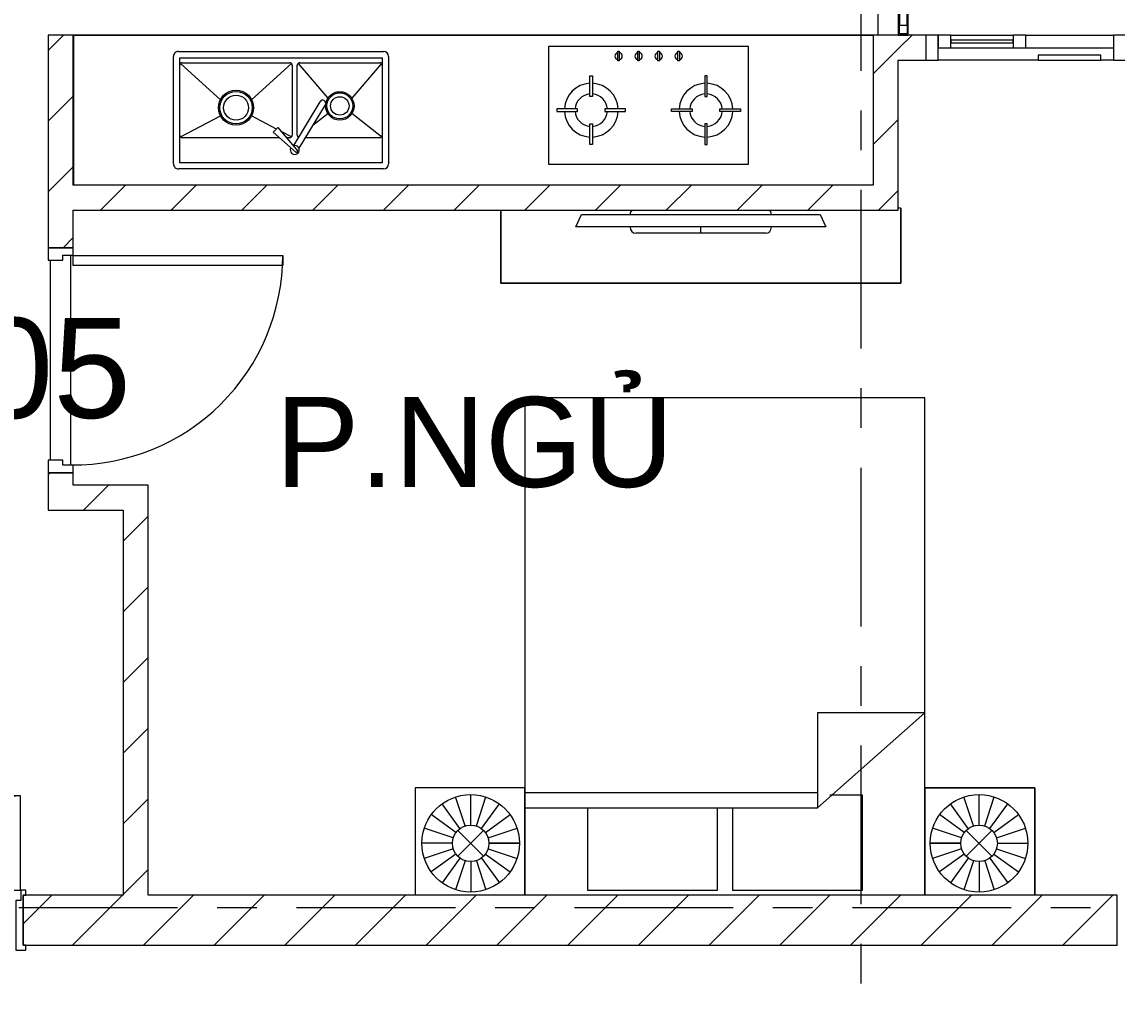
# Model space of a CAD drawing. Header units: millimetres. Extents: x -20144 to 117103, y -11426 to 48263.
# Drawn here: x 4596 to 8976, y 32568 to 36493 of the extents above; entities that cross this region are included whole.
import ezdxf

# ---------------------------------------------------------------- set-up
doc = ezdxf.new("R2010")
doc.units = ezdxf.units.MM
doc.linetypes.add('Grid Line', pattern=[22.225, 12.7, -3.175, 3.175, -3.175])
for name, color, linetype, lineweight in [('CHU', 181, 'Continuous', 5), ('CUA', 31, 'Continuous', 9), ('HATCH-TUONG', 152, 'Continuous', 9), ('NET-CAT', 3, 'Continuous', 9), ('NET-THAY', 2, 'Continuous', 15), ('THIET BI', 44, 'Continuous', 5), ('TRUC', 225, 'Continuous', 5)]:
    doc.layers.add(name, color=color, linetype=linetype, lineweight=lineweight)
doc.styles.add('Arial_4', font='arial.ttf', dxfattribs={"height": 360})
doc.styles.add('Arial_5', font='arial.ttf', dxfattribs={"height": 400})
pattern_1 = [(45, (0, 0), (-141.4214, 141.4214), [])]

# ---------------------------------------------------------------- blocks, each defined once
blk = doc.blocks.new('X-GIUONG1 - X-GIUONG-V26-MẶT BẰNG TẦNG 5 ĐẾN TẦNG 22')
at = {"layer": 'THIET BI', "lineweight": 9}
for p, q in [((-1239, -10), (-1239, -439)), ((-1239, -439), (-1239, -10)), ((-1039.2, -147.8), (-1076.9, -31.8)), ((-1016.6, -144.2), (-1016.6, -22.2)), ((-993.9, -147.8), (-956.3, -31.8)), ((-800, -439), (-800, -10)), ((-800, -10), (-800, -2000)), ((-800, -10), (-800, -439)), ((-800, -10), (-800, -2000)), ((-550, -30), (-550, -410)), ((-30, -30), (-550, -30)), ((-30, -360), (-30, -30)), ((30, -30), (30, -360)), ((550, -30), (30, -30)), ((550, -360), (550, -30)), ((800, -10), (800, -439)), ((800, -2000), (800, -10)), ((800, -10), (800, -439)), ((800, -2000), (800, -10)), ((993.9, -147.8), (956.3, -31.8)), ((1016.6, -144.2), (1016.6, -22.2)), ((1039.2, -147.8), (1076.9, -31.8)), ((1239, -439), (1239, -10)), ((1239, -439), (1239, -10)), ((-1059.6, -158.2), (-1131.2, -59.5)), ((-973.5, -158.2), (-901.9, -59.5)), ((973.5, -158.2), (901.9, -59.5)), ((1059.6, -158.2), (1131.2, -59.5)), ((-1075.8, -174.4), (-1174.4, -102.7)), ((-957.4, -174.4), (-858.7, -102.7)), ((957.4, -174.4), (858.7, -102.7)), ((1075.8, -174.4), (1174.4, -102.7)), ((-1086.1, -194.8), (-1202.1, -157.1)), ((-1068.3, -269.1), (-964.8, -165.6)), ((-1068.3, -165.6), (-964.8, -269.1)), ((-947, -194.8), (-831, -157.1)), ((947, -194.8), (831, -157.1)), ((1068.3, -269.1), (964.8, -165.6)), ((1068.3, -165.6), (964.8, -269.1)), ((1086.1, -194.8), (1202.1, -157.1)), ((-1089.7, -217.4), (-1211.7, -217.4)), ((-943.4, -217.4), (-821.4, -217.4)), ((-821.4, -217.4), (-943.4, -217.4)), ((943.4, -217.4), (821.4, -217.4)), ((821.4, -217.4), (943.4, -217.4)), ((1089.7, -217.4), (1211.7, -217.4)), ((-1086.1, -240), (-1202.1, -277.7)), ((-1075.8, -260.4), (-1174.4, -332.1)), ((-957.4, -260.4), (-858.7, -332.1)), ((-947, -240), (-831, -277.7)), ((947, -240), (831, -277.7)), ((957.4, -260.4), (858.7, -332.1)), ((1075.8, -260.4), (1174.4, -332.1)), ((1086.1, -240), (1202.1, -277.7)), ((-1059.6, -276.6), (-1131.2, -375.2)), ((-1039.2, -287), (-1076.9, -402.9)), ((-1016.6, -290.5), (-1016.6, -412.5)), ((-993.9, -287), (-956.3, -402.9)), ((-973.5, -276.6), (-901.9, -375.2)), ((973.5, -276.6), (901.9, -375.2)), ((993.9, -287), (956.3, -402.9)), ((1016.6, -290.5), (1016.6, -412.5)), ((1039.2, -287), (1076.9, -402.9)), ((1059.6, -276.6), (1131.2, -375.2)), ((-370, -360), (-800, -740)), ((-370, -740), (-370, -360)), ((800, -360), (-370, -360)), ((-550, -410), (-420, -410)), ((-370, -420), (800, -420)), ((-1239, -439), (-800, -439)), ((-800, -439), (-1239, -439)), ((800, -439), (1239, -439)), ((800, -439), (1239, -439)), ((-800, -740), (-370, -740)), ((-800, -2000), (800, -2000)), ((-800, -2000), (800, -2000))]:
    blk.add_line(p, q, dxfattribs=at)
for centre, radius in [((-1016.6, -217.4), 195.1), ((1016.6, -217.4), 195.1), ((-1016.6, -217.4), 73.2), ((1016.6, -217.4), 73.2)]:
    blk.add_circle(centre, radius, dxfattribs=at)
blk = doc.blocks.new('X-BEP - X-BEP-201131-MẶT BẰNG TẦNG 5 ĐẾN TẦNG 22')
at = {"layer": 'THIET BI', "lineweight": 9}
for p, q in [((3208.6, -600), (3208.6, 0)), ((3208.6, 0), (3208.6, -600)), ((508.6, -84.6), (508.6, -554.6)), ((1308.6, -84.6), (508.6, -84.6)), ((1308.6, -554.6), (1308.6, -84.6)), ((1948.6, -515), (1948.6, -85)), ((1968.6, -65), (2788.6, -65)), ((2808.6, -85), (2808.6, -515)), ((1973.6, -90), (2783.6, -90)), ((1973.6, -510), (1973.6, -90)), ((2318, -130.2), (2409.5, -212.3)), ((2783.6, -90), (2783.6, -510)), ((674.1, -162.5), (674.1, -245)), ((684.1, -162.5), (674.1, -162.5)), ((684.1, -245), (684.1, -162.5)), ((1133.1, -245), (1133.1, -162.5)), ((1133.1, -162.5), (1143.1, -162.5)), ((1143.1, -162.5), (1143.1, -245)), ((2305.8, -147.7), (2201.1, -322)), ((2328.1, -158.1), (2222.5, -333.8)), ((2390.9, -230.2), (2311.5, -136.1)), ((1976.5, -192.9), (2095.4, -286.6)), ((1983.6, -190), (2280.4, -190)), ((2310.7, -192.9), (2304, -198.2)), ((2313.6, -200), (2313.6, -480)), ((2333.6, -480), (2333.6, -200)), ((2336.5, -192.9), (2377.9, -214.7)), ((2343.6, -190), (2357, -190)), ((2384.6, -190), (2773.6, -190)), ((2409.5, -212.3), (2390.9, -230.2)), ((2780.7, -192.9), (2620.5, -277.4)), ((2783.6, -200), (2783.6, -480)), ((674.1, -245), (684.1, -245)), ((1143.1, -245), (1133.1, -245)), ((2249.8, -241), (2191.8, -286.6)), ((2396.7, -224.6), (2496.7, -277.4)), ((541.6, -295), (624.1, -295)), ((541.6, -305), (541.6, -295)), ((624.1, -305), (541.6, -305)), ((624.1, -295), (624.1, -305)), ((734.2, -305), (734.2, -295)), ((734.2, -295), (816.6, -295)), ((816.6, -305), (734.2, -305)), ((816.6, -295), (816.6, -305)), ((1000.6, -295), (1000.6, -305)), ((1083.1, -295), (1000.6, -295)), ((1000.6, -305), (1083.1, -305)), ((1083.1, -305), (1083.1, -295)), ((1193.1, -295), (1193.1, -305)), ((1275.6, -295), (1193.1, -295)), ((1193.1, -305), (1275.6, -305)), ((1275.6, -305), (1275.6, -295)), ((1976.5, -487.1), (2095.7, -347.8)), ((2310.7, -487.1), (2191.6, -347.8)), ((2336.5, -487.1), (2496.4, -342)), ((2780.7, -487.1), (2620.9, -342)), ((684.1, -355), (674.1, -355)), ((674.1, -355), (674.1, -437.5)), ((684.1, -437.5), (684.1, -355)), ((1133.1, -355), (1143.1, -355)), ((1133.1, -437.5), (1133.1, -355)), ((1143.1, -355), (1143.1, -437.5)), ((674.1, -437.5), (684.1, -437.5)), ((1143.1, -437.5), (1133.1, -437.5)), ((785.7, -496.7), (791.5, -496.7)), ((785.7, -536), (785.7, -496.7)), ((791.5, -496.7), (791.5, -536)), ((865.7, -496.7), (871.5, -496.7)), ((865.7, -536), (865.7, -496.7)), ((871.5, -496.7), (871.5, -536)), ((945.7, -496.7), (951.5, -496.7)), ((945.7, -536), (945.7, -496.7)), ((951.5, -496.7), (951.5, -536)), ((1025.7, -496.7), (1031.5, -496.7)), ((1025.7, -536), (1025.7, -496.7)), ((1031.5, -496.7), (1031.5, -536)), ((2783.6, -510), (1973.6, -510)), ((2303.6, -490), (1983.6, -490)), ((2773.6, -490), (2343.6, -490)), ((508.6, -554.6), (1308.6, -554.6)), ((791.5, -536), (785.7, -536)), ((871.5, -536), (865.7, -536)), ((951.5, -536), (945.7, -536)), ((1031.5, -536), (1025.7, -536)), ((2788.6, -535), (1968.6, -535)), ((10, -600), (3208.6, -600)), ((3208.6, -600), (10, -600))]:
    blk.add_line(p, q, dxfattribs=at)
for centre, radius in [((2143.6, -317), 57), ((2558.6, -310), 70), ((2558.6, -310), 65), ((2558.6, -310), 50), ((2143.6, -317), 52), ((2143.6, -317), 37)]:
    blk.add_circle(centre, radius, dxfattribs=at)
for centre, radius, start, end in [((1968.6, -85), 20, 90, 180), ((2788.6, -85), 20, 360, 90), ((2323.6, -140.5), 18.1, 330.6092, 289.5069), ((2318.5, -137.3), 7.15, 94.3974, 170.1542), ((679.1, -300), 107.5, 92.6659, 177.3341), ((679.1, -300), 107.5, 2.6659, 87.3341), ((1138.1, -300), 107.5, 92.6659, 177.3341), ((1138.1, -300), 107.5, 2.6659, 87.3341), ((1983.6, -200), 10, 90, 180), ((2303.6, -200), 10, 0, 62.411), ((2343.6, -200), 10, 90, 180), ((2773.6, -200), 10, 0, 90), ((679.1, -300), 65, 94.4117, 175.5883), ((679.1, -300), 65, 4.4117, 85.5883), ((1138.1, -300), 65, 94.4117, 175.5883), ((1138.1, -300), 65, 4.4117, 85.5883), ((679.1, -300), 107.5, 182.6659, 267.3341), ((679.1, -300), 65, 184.4117, 265.5883), ((679.1, -300), 65, 274.4117, 355.5883), ((679.1, -300), 107.5, 272.6659, 357.3341), ((1138.1, -300), 107.5, 182.6659, 267.3341), ((1138.1, -300), 65, 184.4117, 265.5883), ((1138.1, -300), 65, 274.4117, 355.5883), ((1138.1, -300), 107.5, 272.6659, 357.3341), ((2211.9, -327.7), 12.2, 152.0442, 329.8501), ((1983.6, -480), 10, 180, 270), ((2303.6, -480), 10, 270, 0), ((2343.6, -480), 10, 180, 270), ((2773.6, -480), 10, 270, 0), ((788.6, -516.3), 14.9, 101.2431, 258.7569), ((788.6, -516.3), 14.9, 281.2431, 78.7569), ((868.6, -516.3), 14.9, 101.2431, 258.7569), ((868.6, -516.3), 14.9, 281.2431, 78.7569), ((948.6, -516.3), 14.9, 101.2431, 258.7569), ((948.6, -516.3), 14.9, 281.2431, 78.7569), ((1028.6, -516.3), 14.9, 101.2431, 258.7569), ((1028.6, -516.3), 14.9, 281.2431, 78.7569), ((1968.6, -515), 20, 180, 270), ((2788.6, -515), 20, 270, 0)]:
    blk.add_arc(centre, radius, start, end, dxfattribs=at)
blk = doc.blocks.new('X-TV1 - X-TV 3-195821-MẶT BẰNG TẦNG 5 ĐẾN TẦNG 22')
at = {"layer": 'THIET BI', "lineweight": 9}
for p, q in [((1600, 300), (0, 300)), ((0, 300), (0, 0)), ((0, 300), (1600, 300)), ((0, 0), (0, 300)), ((1600, 7.7), (1600, 300)), ((1600, 300), (1600, 7.7)), ((540, 100), (1060, 100)), ((800, 100), (800, 75)), ((300, 75), (1300, 75)), ((322.5, 25), (300, 75)), ((1300, 75), (1277.5, 25)), ((1277.5, 25), (322.5, 25)), ((0, 0), (10, 0))]:
    blk.add_line(p, q, dxfattribs=at)
for centre, start_param, end_param in [((540, 75), 0, 1.570796), ((1060, 75), 4.712389, 6.283185), ((540, 25), 1.570796, 2.33861), ((1060, 25), 3.944575, 4.712389)]:
    blk.add_ellipse(centre, major_axis=(0, 25), ratio=0.9, start_param=start_param, end_param=end_param, dxfattribs=at)
blk = doc.blocks.new('CUA PHONG NGU - Type 1-60190-MẶT BẰNG TẦNG 5 ĐẾN TẦNG 22')
at = {"layer": 'CUA'}
for p, q in [((-317.5, 890.3), (-277.5, 890.3)), ((-317.5, 52.3), (-317.5, 890.3)), ((-277.5, 890.3), (-277.5, 52.3)), ((-318.5, 52.3), (-348.5, 52.3)), ((-348.5, 52.3), (-348.5, -47.7)), ((-318.5, 11.3), (-318.5, 52.3)), ((-277.5, 52.3), (-317.5, 52.3)), ((551.5, 52.3), (521.5, 52.3)), ((521.5, 52.3), (521.5, 11.3)), ((551.5, -47.7), (551.5, 52.3)), ((-298.5, 11.3), (-318.5, 11.3)), ((-298.5, -47.7), (-298.5, 11.3)), ((521.5, 11.3), (501.5, 11.3)), ((501.5, 11.3), (501.5, -47.7)), ((-348.5, -47.7), (-298.5, -47.7)), ((501.5, -47.7), (551.5, -47.7))]:
    blk.add_line(p, q, dxfattribs=at)
blk.add_arc((-317.5, 52.3), 838, 359.5, 90, dxfattribs=at)
blk = doc.blocks.new('CUA VAO CAN HO - Type 1-60179-MẶT BẰNG TẦNG 5 ĐẾN TẦNG 22')
at = {"layer": 'CUA'}
for p, q in [((-487.5, 922.3), (-447.5, 922.3)), ((-487.5, 122.3), (-487.5, 922.3)), ((-447.5, 922.3), (-447.5, 122.3)), ((650.5, 499.3), (650.5, 122.3)), ((690.5, 499.3), (650.5, 499.3)), ((690.5, 122.3), (690.5, 499.3)), ((-488.5, 122.3), (-508.5, 122.3)), ((-508.5, 122.3), (-508.5, 102.3)), ((-508.5, 102.3), (-498.5, 102.3)), ((-498.5, 102.3), (-498.5, -97.7)), ((-488.5, 81.3), (-488.5, 122.3)), ((-447.5, 122.3), (-487.5, 122.3)), ((650.5, 122.3), (690.5, 122.3)), ((711.5, 122.3), (691.5, 122.3)), ((691.5, 122.3), (691.5, 81.3)), ((701.5, -97.7), (701.5, 102.3)), ((701.5, 102.3), (711.5, 102.3)), ((711.5, 102.3), (711.5, 122.3)), ((-468.5, 81.3), (-488.5, 81.3)), ((-468.5, -117.7), (-468.5, 81.3)), ((691.5, 81.3), (671.5, 81.3)), ((671.5, 81.3), (671.5, -117.7)), ((-498.5, -97.7), (-508.5, -97.7)), ((-508.5, -97.7), (-508.5, -117.7)), ((-508.5, -117.7), (-468.5, -117.7)), ((671.5, -117.7), (711.5, -117.7)), ((711.5, -97.7), (701.5, -97.7)), ((711.5, -117.7), (711.5, -97.7))]:
    blk.add_line(p, q, dxfattribs=at)
for centre, radius, start, end in [((-487.5, 122.3), 800, 359.5, 90), ((690.5, 122.3), 377, 90, 180.5)]:
    blk.add_arc(centre, radius, start, end, dxfattribs=at)
blk = doc.blocks.new('X-PHONG NGU 1 - X-PHONG NGU 850-201135-MẶT BẰNG TẦNG 5 ĐẾN TẦNG 22')
at = {"layer": 'CUA'}
for p, q in [((-350, 50), (-400, 50)), ((-400, 50), (-400, -50)), ((-300, 50), (-350, 50)), ((-350, 50), (-350, 0)), ((-350, 0), (-350, 50)), ((-300, 0), (-300, 50)), ((-300, 50), (-50, 50)), ((-300, 50), (-50, 50)), ((0, 50), (-50, 50)), ((-50, 50), (-50, 0)), ((0, 0), (0, 50)), ((0, 50), (350, 50)), ((400, 50), (350, 50)), ((350, 50), (350, 0)), ((400, -50), (400, 50)), ((-350, 0), (350, 0)), ((-350, -50), (-350, 0)), ((-50, 30), (-300, 30)), ((-300, 30), (-300, 20)), ((-300, 20), (-50, 20)), ((-50, 20), (-50, 30)), ((350, 0), (350, -50)), ((300, -30), (50, -30)), ((50, -30), (50, -50)), ((300, -50), (300, -30)), ((-400, -50), (-350, -50)), ((50, -50), (-350, -50)), ((50, -50), (300, -50)), ((350, -50), (300, -50)), ((350, -50), (400, -50))]:
    blk.add_line(p, q, dxfattribs=at)
blk = doc.blocks.new('CUA SAN PHOI LUA - CUA SAN PHOI LUA-201133-MẶT BẰNG TẦNG 5 ĐẾN TẦNG 22')
at = {"layer": 'CUA'}
for p, q in [((-360, -50), (-400, -50)), ((-400, -50), (-400, -90)), ((-395, -85), (-395, -55)), ((-395, -55), (-360, -55)), ((-360, -85), (-395, -85)), ((-360, -55), (-360, -50)), ((400, -50), (-360, -50)), ((-260, -55), (-360, -55)), ((-360, -55), (-360, -85)), ((-360, -85), (-260, -85)), ((-360, -90), (-360, -85)), ((-260, -85), (-260, -55)), ((-260, -55), (300, -55)), ((300, -65), (-260, -65)), ((-260, -65), (-260, -75)), ((-260, -75), (300, -75)), ((300, -85), (-260, -85)), ((400, -55), (300, -55)), ((300, -55), (300, -85)), ((300, -75), (300, -65)), ((300, -85), (400, -85)), ((400, -85), (400, -55)), ((400, -55), (960, -55)), ((960, -85), (400, -85)), ((960, -50), (960, -55)), ((1000, -50), (960, -50)), ((960, -55), (995, -55)), ((995, -85), (960, -85)), ((960, -85), (960, -90)), ((995, -55), (995, -85)), ((1000, -90), (1000, -50)), ((-400, -90), (-360, -90)), ((-360, -90), (960, -90)), ((960, -90), (1000, -90))]:
    blk.add_line(p, q, dxfattribs=at)

msp = doc.modelspace()

# ---------------------------------------------------------------- hatches: boundary and pattern name
at = {"layer": 'HATCH-TUONG'}
h = msp.add_hatch(dxfattribs=at)
h.set_pattern_fill('FP_2', color=256, style=0, pattern_type=2)
h.set_pattern_definition(pattern_1)
h.paths.add_polyline_path([(8100.5, 35839.9), (8100.5, 36439.9), (8000.5, 36439.9), (8000.5, 35839.9)], flags=0)
h.paths.add_polyline_path([(8000.5, 37239.9), (8100.5, 37239.9), (8100.5, 38499.9), (8000.5, 38499.9), (8000.5, 38347.5), (8050.5, 38347.5), (8050.5, 37597.5), (8000.5, 37597.5), (8000.5, 37449.9)], flags=0)
h = msp.add_hatch(dxfattribs=at)
h.set_pattern_fill('FP_2', color=256, style=0, pattern_type=2)
h.set_pattern_definition(pattern_1)
h.paths.add_polyline_path([(4700.5, 34639.9), (4800.5, 34639.9), (4800.5, 34689.9), (4700.5, 34689.9)], flags=0)
h.paths.add_polyline_path([(4800.5, 35589.9), (4800.5, 36439.9), (4700.5, 36439.9), (4700.5, 35589.9)], flags=0)
h = msp.add_hatch(dxfattribs=at)
h.set_pattern_fill('FP_2', color=256, style=0, pattern_type=2)
h.set_pattern_definition(pattern_1)
h.paths.add_polyline_path([(9100.5, 36339.9), (9100.5, 36439.9), (9010.5, 36439.9), (9010.5, 36339.9)], flags=0)
h.paths.add_polyline_path([(8210.5, 36339.9), (8210.5, 36439.9), (8100.5, 36439.9), (8100.5, 36339.9)], flags=0)
h = msp.add_hatch(dxfattribs=at)
h.set_pattern_fill('FP_2', color=256, style=0, pattern_type=2)
h.set_pattern_definition(pattern_1)
h.paths.add_polyline_path([(8100.5, 35739.9), (8100.5, 35839.9), (4800.5, 35839.9), (4800.5, 35739.9), (7009, 35739.9)], flags=0)
h = msp.add_hatch(dxfattribs=at)
h.set_pattern_fill('FP_2', color=256, style=0, pattern_type=2)
h.set_pattern_definition(pattern_1)
h.paths.add_polyline_path([(5000.5, 34539.9), (5000.5, 34639.9), (4700.5, 34639.9), (4700.5, 34539.9)], flags=0)
h = msp.add_hatch(dxfattribs=at)
h.set_pattern_fill('FP_2', color=256, style=0, pattern_type=2)
h.set_pattern_definition(pattern_1)
h.paths.add_polyline_path([(5100.5, 32999.9), (5100.5, 34639.9), (5000.5, 34639.9), (5000.5, 32999.9)], flags=0)
h = msp.add_hatch(dxfattribs=at)
h.set_pattern_fill('FP_2', color=256, style=0, pattern_type=2)
h.set_pattern_definition(pattern_1)
h.paths.add_polyline_path([(8975.5, 32799.9), (8975.5, 32999.9), (4600.5, 32999.9), (4600.5, 32799.9), (7009, 32799.9)], flags=0)
h.paths.add_polyline_path([(3400.5, 32799.9), (3400.5, 32999.9), (2100.5, 32999.9), (2100.5, 32799.9), (2596.2, 32799.9)], flags=0)

# ---------------------------------------------------------------- linework, layer by layer
at = {"layer": 'NET-CAT'}
for p, q in [((4800.5, 36439.9), (4700.5, 36439.9)), ((4700.5, 36439.9), (4700.5, 35589.9)), ((4800.5, 35839.9), (4800.5, 36439.9)), ((8000.5, 36439.9), (8000.5, 35839.9)), ((8100.5, 36439.9), (8000.5, 36439.9)), ((8210.5, 36439.9), (8100.5, 36439.9)), ((8100.5, 36339.9), (8210.5, 36339.9)), ((8100.5, 35839.9), (8100.5, 36339.9)), ((8000.5, 35839.9), (4800.5, 35839.9)), ((8100.5, 35739.9), (8100.5, 35839.9)), ((4800.5, 35589.9), (4800.5, 35739.9)), ((4800.5, 35739.9), (8100.5, 35739.9)), ((4700.5, 35589.9), (4800.5, 35589.9)), ((4800.5, 34689.9), (4700.5, 34689.9)), ((4700.5, 34689.9), (4700.5, 34639.9)), ((4800.5, 34639.9), (4800.5, 34689.9)), ((4700.5, 34639.9), (4700.5, 34539.9)), ((5000.5, 34639.9), (4800.5, 34639.9)), ((5100.5, 34639.9), (5000.5, 34639.9)), ((5100.5, 32999.9), (5100.5, 34639.9)), ((4700.5, 34539.9), (5000.5, 34539.9)), ((5000.5, 34539.9), (5000.5, 32999.9)), ((5000.5, 32999.9), (4600.5, 32999.9)), ((4600.5, 32999.9), (4600.5, 32799.9)), ((8975.5, 32999.9), (5100.5, 32999.9)), ((8975.5, 32799.9), (8975.5, 32999.9)), ((4600.5, 32799.9), (8975.5, 32799.9))]:
    msp.add_line(p, q, dxfattribs=at)
at = {"layer": 'NET-THAY', "lineweight": 9}
for p, q in [((8020.5, 36439.9), (8020.5, 37239.9)), ((4710.5, 34739.9), (4710.5, 35539.9)), ((4790.5, 35559.9), (4790.5, 34719.9))]:
    msp.add_line(p, q, dxfattribs=at)
at = {"layer": 'TRUC', "linetype": 'Grid Line', "ltscale": 50}
for p, q in [((7950.5, 43599.9), (7950.5, -4500.1)), ((43000.5, 32949.9), (-12092.4, 32949.9))]:
    msp.add_line(p, q, dxfattribs=at)

# ---------------------------------------------------------------- block references
at = {"lineweight": 9}
for name, p, rotation in [('CUA SAN PHOI LUA - CUA SAN PHOI LUA-201133-MẶT BẰNG TẦNG 5 ĐẾN TẦNG 22', (8050.5, 36839.9), 90), ('X-BEP - X-BEP-201131-MẶT BẰNG TẦNG 5 ĐẾN TẦNG 22', (8010.5, 35839.9), 180), ('X-TV1 - X-TV 3-195821-MẶT BẰNG TẦNG 5 ĐẾN TẦNG 22', (8110.5, 35747.7), 180), ('CUA PHONG NGU - Type 1-60190-MẶT BẰNG TẦNG 5 ĐẾN TẦNG 22', (4748.3, 35241.4), 270), ('X-GIUONG1 - X-GIUONG-V26-MẶT BẰNG TẦNG 5 ĐẾN TẦNG 22', (7406.9, 32989.9), 180)]:
    msp.add_blockref(name, p, dxfattribs=dict(at, rotation=rotation))
for name, p in [('X-PHONG NGU 1 - X-PHONG NGU 850-201135-MẶT BẰNG TẦNG 5 ĐẾN TẦNG 22', (8610.5, 36389.9)), ('CUA VAO CAN HO - Type 1-60179-MẶT BẰNG TẦNG 5 ĐẾN TẦNG 22', (3899.1, 32897.7))]:
    msp.add_blockref(name, p, dxfattribs=at)

# ---------------------------------------------------------------- texts
at = {"layer": 'CHU', "color": 7, "lineweight": 30, "line_spacing_factor": 0.936439}
for s, insert, char_height, width, attachment_point, style in [('\\pt2540,5080,7620,10160,12700,15240,17780,20320,22860,25400,27940,30480,33020,35560,38100,40640,43180,45720,48260,50800,53340,55880,58420,60960,63500,66040,68580,71120,73660,76200,78740,81280;CH5-05', (5031.8, 35308.8), 400, 1977.58, 3, 'Arial_5'), ('\\pt2540,5080,7620,10160,12700,15240,17780,20320,22860,25400,27940,30480,33020,35560,38100,40640,43180,45720,48260,50800,53340,55880,58420,60960,63500,66040,68580,71120,73660,76200,78740,81280;P.NGỦ', (5609.7, 34992.6), 360, 1589.74, 1, 'Arial_4')]:
    msp.add_mtext(s, dxfattribs=dict(at, insert=insert, char_height=char_height, width=width, attachment_point=attachment_point, style=style))

doc.saveas('drawing.dxf')
